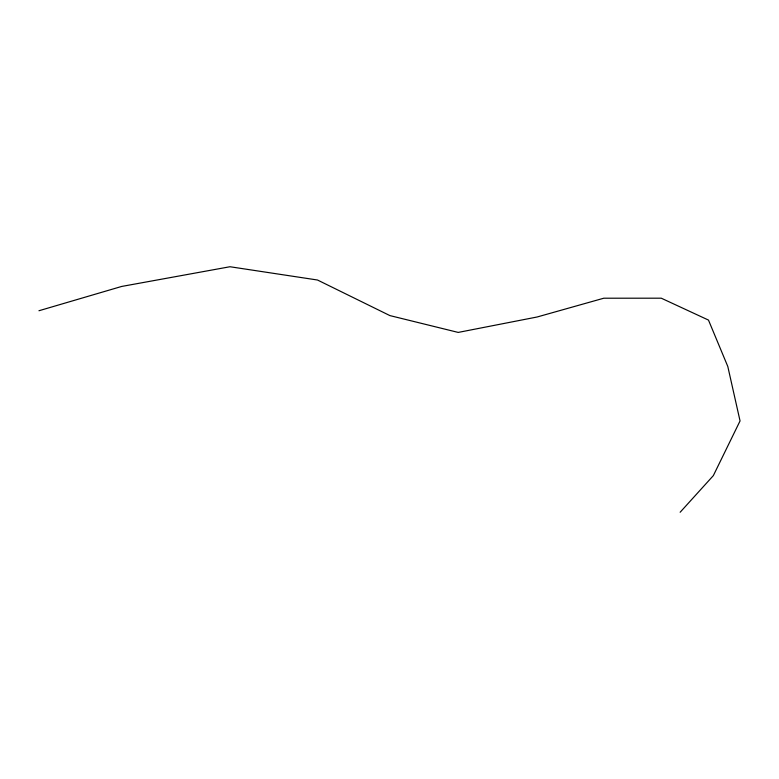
<?xml version="1.0" encoding="UTF-8"?>
<svg xmlns="http://www.w3.org/2000/svg" width="779" height="779" viewBox="0 0 779 779"><rect width="100%" height="100%" fill="white"/><g stroke="black" fill="none" stroke-linecap="round" stroke-linejoin="round"><path stroke-width="1.17" d="M680.135 512.261L713.34 475.618L740.05 420.942L727.8 366.481L708.481 320.081L661.274 298.191L603.793 298.211L537.111 316.995L458.218 332.419L389.899 315.592L317.501 280.012L229.98 266.739L121.67 286.448L38.95 310.743"/></g></svg>
